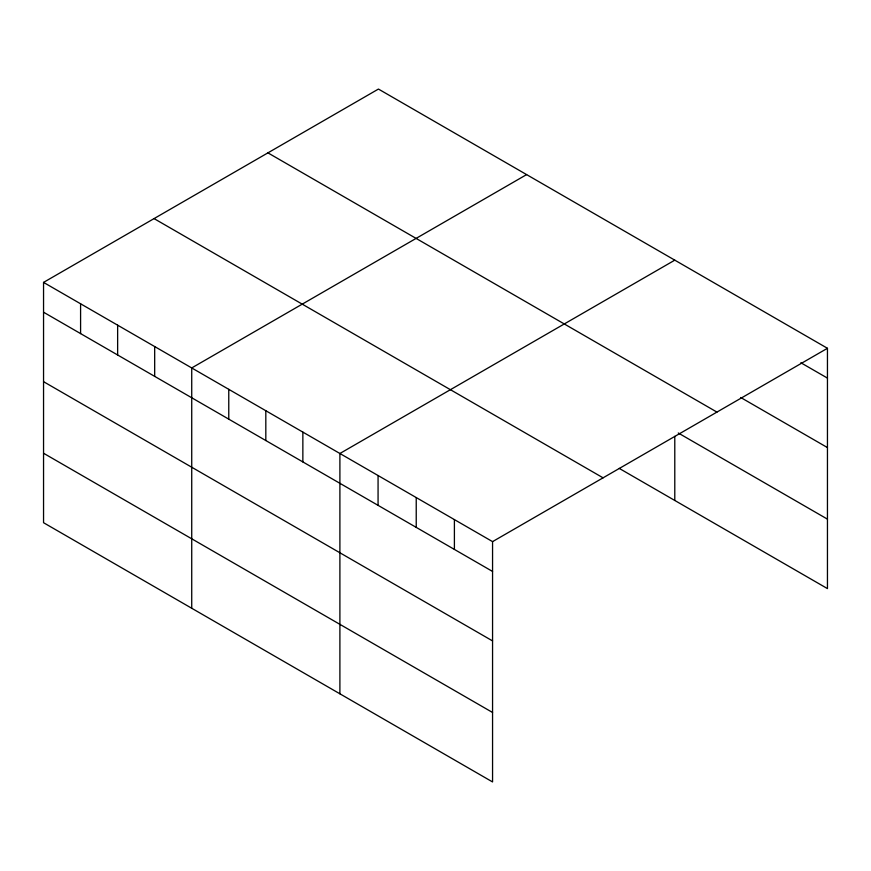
<?xml version="1.0" encoding="UTF-8"?>
<svg xmlns="http://www.w3.org/2000/svg" width="871" height="871" viewBox="0 0 871 871"><rect width="100%" height="100%" fill="white"/><g stroke="black" fill="none" stroke-linecap="round" stroke-linejoin="round"><path stroke-width="1.31" d="M43.55 282.4L492.561 541.631L492.561 781.94L43.55 522.709L43.55 282.4L378.439 89.06L827.45 348.291L827.45 588.6L619.216 468.38M526.607 174.603L191.729 367.943L191.729 608.252M674.785 260.157L339.897 453.497L339.897 693.806M492.561 541.631L827.45 348.291M800.852 362.75L827.45 378.101M740.709 397.492L827.45 447.574M267.92 152.861L716.942 412.092M678.259 432.996L827.45 519.138M154.058 218.599L603.08 477.831M43.55 312.21L492.561 571.452M43.55 381.672L492.561 640.914M43.55 453.247L492.561 712.478M674.785 436.338L674.785 500.466M454.401 519.595L454.401 549.416M416.229 497.57L416.229 527.38M378.068 475.533L378.068 505.343M302.858 432.103L302.858 461.924M265.818 410.72L265.818 440.53M228.768 389.337L228.768 419.147M154.679 346.56L154.679 376.37M117.639 325.177L117.639 354.987M80.589 303.783L80.589 333.604"/></g></svg>
